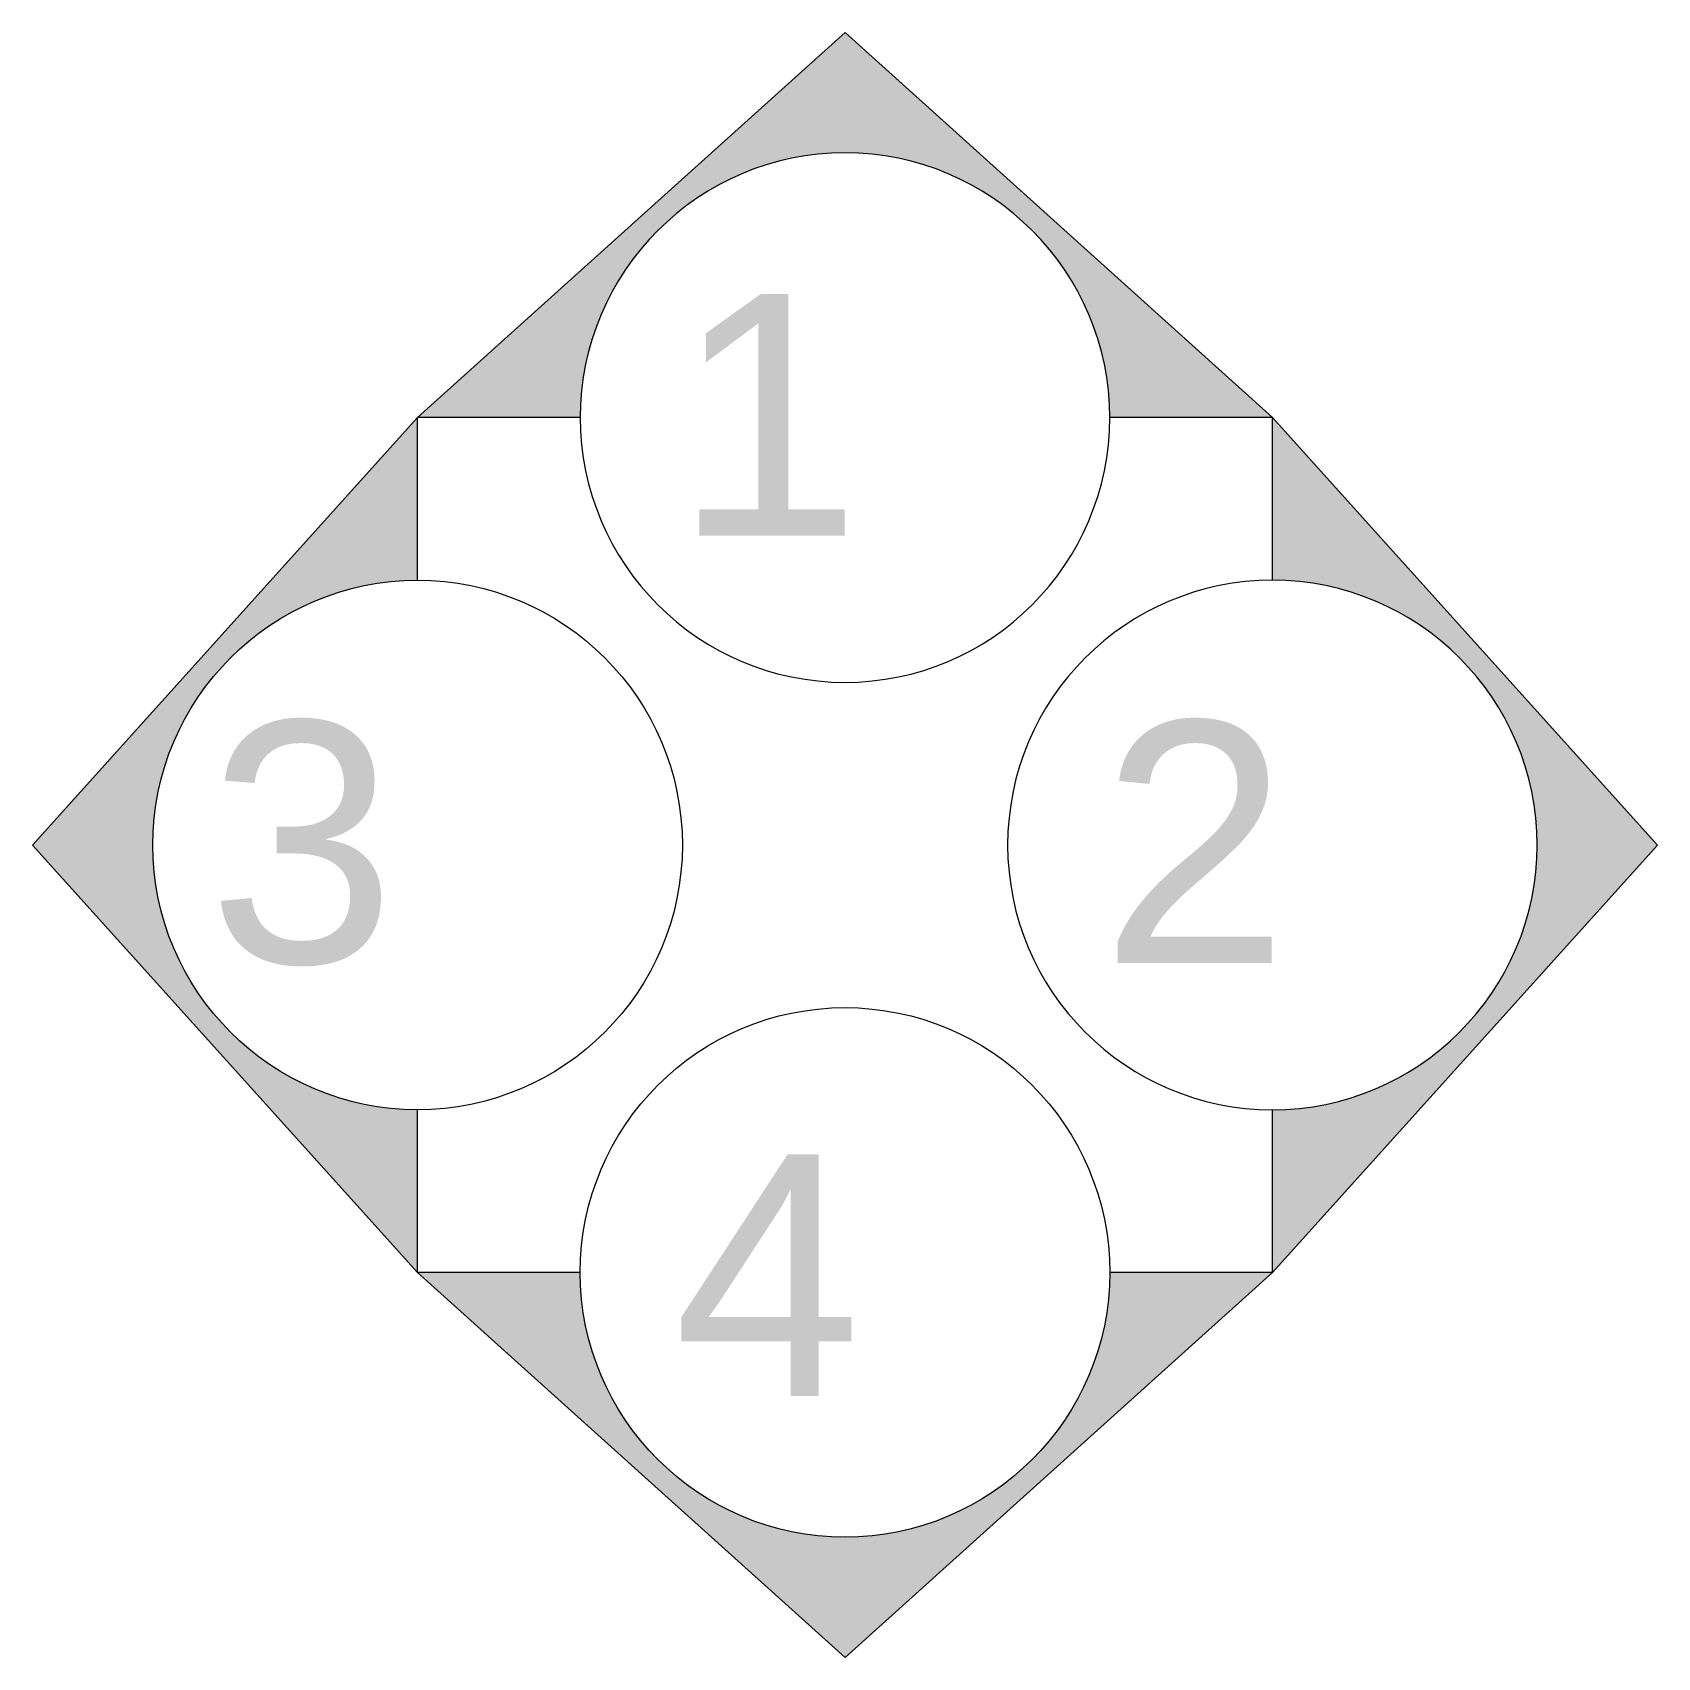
# Model space of a CAD drawing. Header units: inches. Extents: x 27 to 363, y 13 to 349.
import ezdxf

# ---------------------------------------------------------------- set-up
doc = ezdxf.new("R2010")
doc.units = ezdxf.units.IN
doc.header["$MEASUREMENT"] = 0
doc.linetypes.add('ACAD_ISO02W100', pattern=[15, 12, -3])
doc.layers.add('1.NET CAT NOI THAT 0.09', color=33, linetype='ACAD_ISO02W100', lineweight=9)
doc.layers.add('4.NET GHI CHU', color=30, linetype='Continuous', lineweight=5)
doc.styles.add('Arial', font='arial.ttf')

# ---------------------------------------------------------------- blocks, each defined once
blk = doc.blocks.new('UGOGIHIHI')
at = {"layer": '4.NET GHI CHU'}
h = blk.add_hatch(color=256, dxfattribs=at)
h.dxf.hatch_style = 1
edge = h.paths.add_edge_path()
edge.add_line((571663.3348015845, 272939.0282779685), (571309.6953527034, 272620.350165402))
edge.add_line((571309.6953527034, 272620.350165402), (571444.2829280794, 272620.350165402))
edge.add_arc((571663.3348015845, 272620.350165402), 219.0518735051155, 0, 180, ccw=False)
edge.add_line((571882.3866750896, 272620.350165402), (572016.9742504657, 272620.350165402))
edge.add_line((572016.9742504657, 272620.350165402), (571663.3348015845, 272939.0282779685))
blk.add_lwpolyline([(571663.3348015845, 272939.0282779685), (571309.6953527034, 272620.350165402), (571444.2829280794, 272620.350165402, -1), (571882.3866750896, 272620.350165402), (572016.9742504657, 272620.350165402)], format="xyb", close=True, dxfattribs=at)
blk.add_circle((571663.3348015845, 272620.350165402), 219.0518735051155, dxfattribs=at)
blk = doc.blocks.new('direction')
at = {"layer": '1.NET CAT NOI THAT 0.09', "xscale": -0.25, "yscale": 0.25, "zscale": 0.25}
blk.add_blockref('UGOGIHIHI', (143111.2407952713, -67885.55466688014), dxfattribs=at)
at = {"layer": '1.NET CAT NOI THAT 0.09', "yscale": 0.25, "zscale": 0.25}
for p, xscale, rotation in [((68262.0847740055, -142734.7106881462), 0.25, 90.00000000000006), ((-67871.27058425506, -142734.7106881462), -0.25, 270), ((143111.2407952713, 68247.80069137996), 0.25, 180)]:
    blk.add_blockref('UGOGIHIHI', p, dxfattribs=dict(at, xscale=xscale, rotation=rotation))
at = {"layer": '4.NET GHI CHU', "char_height": 50, "style": 'Arial'}
for s, insert, attachment_point in [('1', (159.9205999318978, 295.1216348574633), 1), ('3', (102.4837275983768, 206.7117726371759), 3), ('2', (248.3304621520688, 206.7117726371759), 1), ('4', (159.9205999318978, 67.1243896423509), 7)]:
    blk.add_mtext_dynamic_manual_height_columns(s, width=244.0404461026192, gutter_width=1, heights=[0], dxfattribs=dict(at, insert=insert, attachment_point=attachment_point))

msp = doc.modelspace()

# ---------------------------------------------------------------- block references
msp.add_blockref('direction', (0, 0))

doc.saveas('drawing.dxf')
